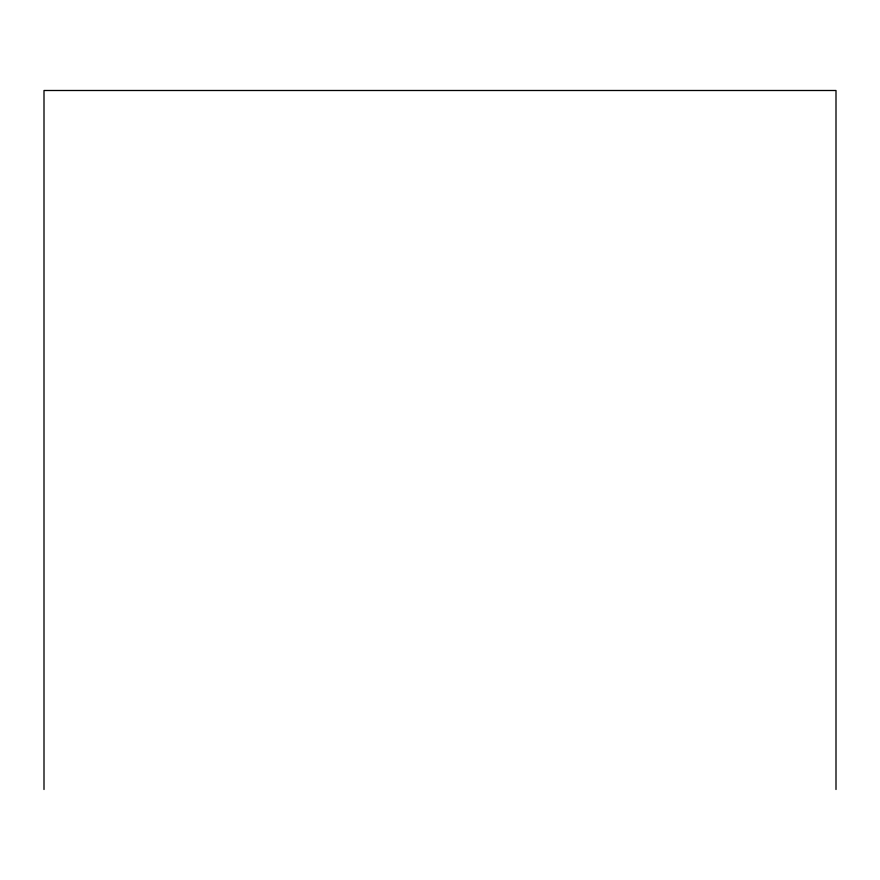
<?xml version="1.0" encoding="UTF-8"?>
<svg xmlns="http://www.w3.org/2000/svg" width="880" height="880" viewBox="0 0 880 880"><rect width="100%" height="100%" fill="white"/><g stroke="black" fill="none" stroke-linecap="round" stroke-linejoin="round"><path stroke-width="1.32" d="M836 789.503L836 90.497L44 90.497L44 789.503"/></g></svg>
